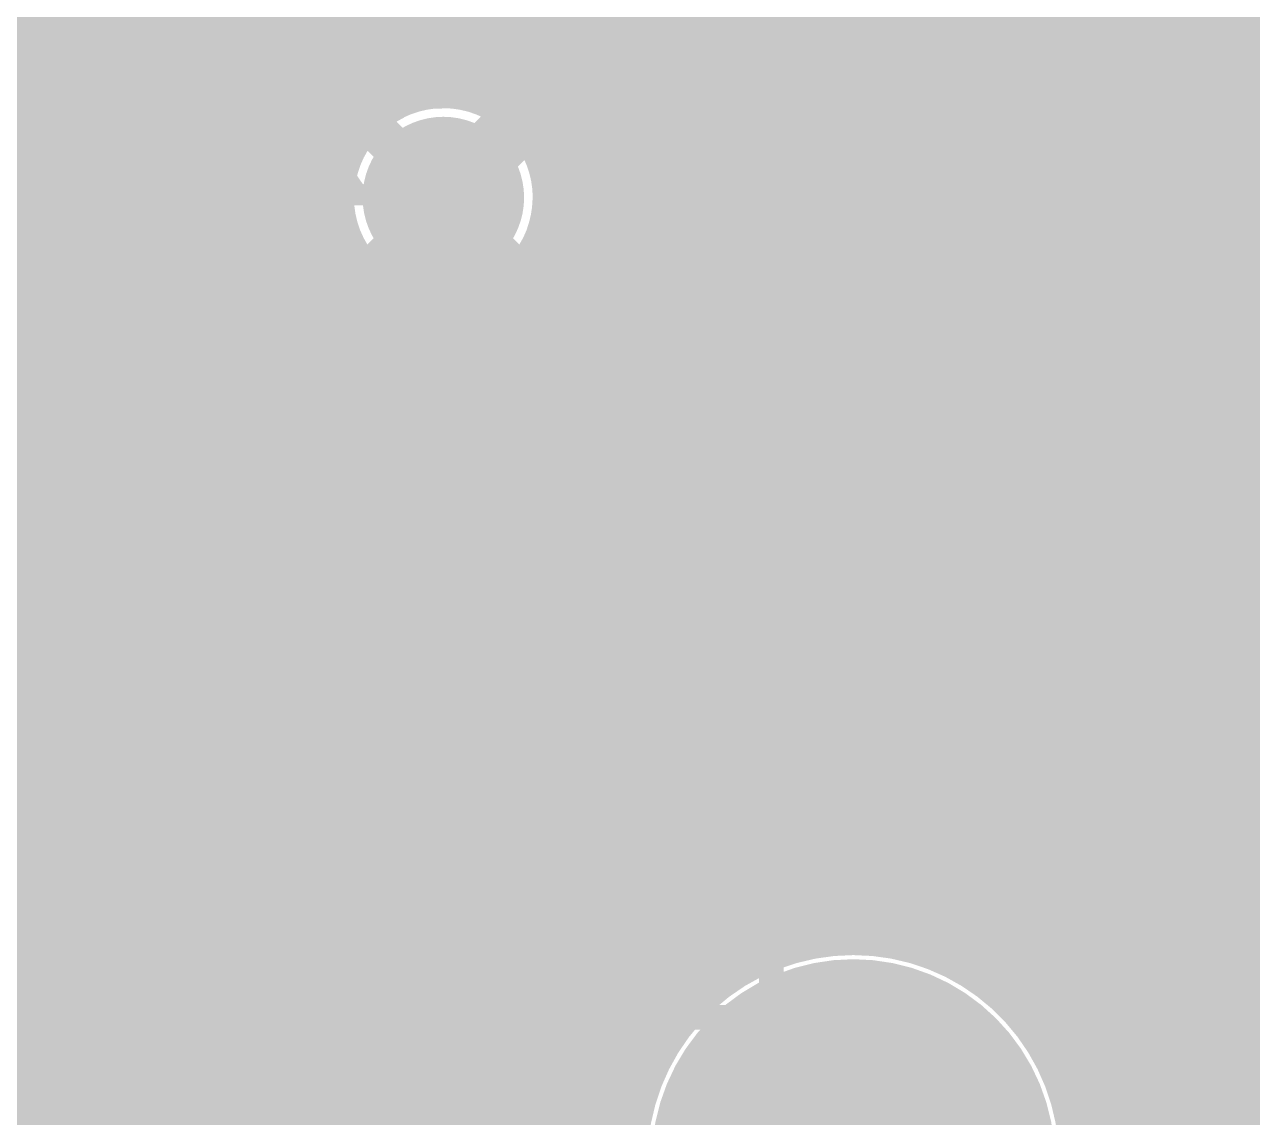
# Model space of a CAD drawing. Extents: x -118 to 4, y -52 to 56.
# Drawn here: x -48.95 to -41.34, y 26.3 to 33.08 of the extents above; entities that cross this region are included whole.
import ezdxf

# ---------------------------------------------------------------- set-up
doc = ezdxf.new("R2010")
doc.units = 0
doc.header["$MEASUREMENT"] = 0
doc.layers.get('0').update_dxf_attribs({"linetype": 'CONTINUOUS'})
for name, color, linetype in [('22-302-0_BOT', 7, 'CONTINUOUS'), ('22-302-0_DRD', 7, 'CONTINUOUS'), ('22-302-0_DRL', 2, 'CONTINUOUS'), ('22-302-0_GND', 1, 'CONTINUOUS'), ('22-302-0_IN1', 3, 'CONTINUOUS'), ('22-302-0_SMB', 5, 'CONTINUOUS'), ('22-302-0_SMT', 10, 'CONTINUOUS'), ('22-302-0_SPB', 14, 'CONTINUOUS'), ('22-302-0_SPT', 9, 'CONTINUOUS'), ('22-302-0_SSB', 12, 'CONTINUOUS'), ('22-302-0_SST', 11, 'CONTINUOUS'), ('22-302-0_TOP', 13, 'CONTINUOUS'), ('THRUHOLE_TAP', 7, 'CONTINUOUS')]:
    doc.layers.add(name, color=color, linetype=linetype)

# ---------------------------------------------------------------- blocks, each defined once
blk = doc.blocks.new('ROUND_17')
at = {"const_width": 1.09982}
blk.add_lwpolyline([(-0.54991, 0, 1), (0.54991, 0, 1)], format="xyb", close=True, dxfattribs=at)
blk = doc.blocks.new('RECTANGLE_31')
blk.add_solid([(0.508, 0.635), (0.508, -0.635), (-0.508, 0.635), (-0.508, -0.635)])
blk = doc.blocks.new('ROUND_50')
at = {"const_width": 0.35052}
blk.add_lwpolyline([(-0.17526, 0, 1), (0.17526, 0, 1)], format="xyb", close=True, dxfattribs=at)
blk = doc.blocks.new('ROUND_102')
at = {"const_width": 0.54991}
blk.add_lwpolyline([(-0.274954, 0, 1), (0.274954, 0, 1)], format="xyb", close=True, dxfattribs=at)
blk = doc.blocks.new('ROUND_107')
at = {"const_width": 0.10033}
blk.add_lwpolyline([(-0.050164, 0, 1), (0.050164, 0, 1)], format="xyb", close=True, dxfattribs=at)
blk = doc.blocks.new('ROUND_86')
at = {"const_width": 1.24968}
blk.add_lwpolyline([(-0.62484, 0, 1), (0.62484, 0, 1)], format="xyb", close=True, dxfattribs=at)
blk = doc.blocks.new('ROUND_93')
at = {"const_width": 0.50038}
blk.add_lwpolyline([(-0.25019, 0, 1), (0.25019, 0, 1)], format="xyb", close=True, dxfattribs=at)
blk = doc.blocks.new('RECTANGLE_2')
blk.add_solid([(0.4826, 0.4064), (0.4826, -0.4064), (-0.4826, 0.4064), (-0.4826, -0.4064)])
blk = doc.blocks.new('ROUND_98')
at = {"const_width": 0.10033}
blk.add_lwpolyline([(-0.050164, 0, 1), (0.050164, 0, 1)], format="xyb", close=True, dxfattribs=at)

msp = doc.modelspace()

# ---------------------------------------------------------------- linework, layer by layer
at = {"layer": '22-302-0_BOT'}
for points, const_width in [([(-25.4381, 34.50082), (-27.813, 34.50082), (-28.40482, 33.909), (-30.353, 33.909), (-30.85846, 33.401), (-32.258, 33.401), (-33.147, 34.29), (-38.735, 34.29), (-40.005, 33.02), (-54.991, 33.02), (-57.404, 30.607), (-58.039, 30.607), (-58.42, 30.988), (-64.389, 30.988), (-64.897, 31.496), (-64.897, 35.3568), (-64.77, 35.4838)], 0.2032), ([(-46.355, 32.004), (-45.847, 32.512), (-39.497, 32.512), (-38.4556, 33.5534), (-38.3286, 33.5534)], 0.381), ([(-27.8638, 33.02), (-27.8638, 32.7152), (-29.464, 31.115), (-31.496, 31.115), (-32.639, 32.258), (-33.274, 32.258), (-34.163, 31.369), (-46.101, 31.369), (-47.117, 30.353), (-47.371, 30.353)], 0.2032), ([(-46.65472, 32.6136), (-54.82336, 32.6136)], 0.254), ([(-48.9204, 32.6136), (-48.9204, 29.67482)], 0.254), ([(-48.6918, 32.6136), (-48.6918, 29.52242)], 0.254), ([(-48.4632, 32.6136), (-48.4632, 20.2184)], 0.254), ([(-48.2346, 32.6136), (-48.2346, 20.2184)], 0.254), ([(-48.006, 32.6136), (-48.006, 31.3182)], 0.254), ([(-47.7774, 32.6136), (-47.7774, 31.3182)], 0.254), ([(-47.5488, 32.6136), (-47.5488, 31.3182)], 0.254), ([(-47.3202, 32.6136), (-47.3202, 31.3182)], 0.254), ([(-47.0916, 32.6136), (-47.0916, 31.3182)], 0.254), ([(-46.863, 32.6136), (-46.863, 32.45612)], 0.254), ([(-46.89856, 32.4104), (-55.02656, 32.4104)], 0.254), ([(-47.01032, 32.1818), (-55.25516, 32.1818)], 0.254), ([(-45.64126, 32.0167), (-45.67428, 31.98368)], 0.254), ([(-39.497, 32.0167), (-45.64126, 32.0167)], 0.254), ([(-45.4914, 32.0167), (-45.4914, 31.7754)], 0.254), ([(-45.2628, 32.0167), (-45.2628, 31.7754)], 0.254), ([(-45.0342, 32.0167), (-45.0342, 31.7754)], 0.254), ([(-44.8056, 32.0167), (-44.8056, 31.7754)], 0.254), ([(-44.577, 32.0167), (-44.577, 31.7754)], 0.254), ([(-44.3484, 32.0167), (-44.3484, 31.7754)], 0.254), ([(-44.1198, 32.0167), (-44.1198, 31.7754)], 0.254), ([(-43.8912, 32.0167), (-43.8912, 31.7754)], 0.254), ([(-43.6626, 32.0167), (-43.6626, 31.7754)], 0.254), ([(-43.434, 32.0167), (-43.434, 31.7754)], 0.254), ([(-43.2054, 32.0167), (-43.2054, 31.7754)], 0.254), ([(-42.9768, 32.0167), (-42.9768, 31.7754)], 0.254), ([(-42.7482, 32.0167), (-42.7482, 31.7754)], 0.254), ([(-42.5196, 32.0167), (-42.5196, 31.7754)], 0.254), ([(-42.291, 32.0167), (-42.291, 31.7754)], 0.254), ([(-42.0624, 32.0167), (-42.0624, 31.7754)], 0.254), ([(-41.8338, 32.0167), (-41.8338, 31.7754)], 0.254), ([(-41.6052, 32.0167), (-41.6052, 31.7754)], 0.254), ([(-41.3766, 32.0167), (-41.3766, 31.7754)], 0.254), ([(-47.03318, 31.9532), (-55.48376, 31.9532)], 0.254), ([(-34.15284, 31.9532), (-45.67682, 31.9532)], 0.254), ([(-34.33064, 31.7754), (-45.71492, 31.7754)], 0.254), ([(-46.97476, 31.7246), (-55.71236, 31.7246)], 0.254), ([(-46.863, 31.55188), (-46.863, 31.3182)], 0.254), ([(-46.80712, 31.496), (-55.94096, 31.496)], 0.254), ([(-46.65218, 31.39186), (-46.72584, 31.3182)], 0.254), ([(-48.2092, 31.3182), (-48.2092, 29.3878)], 0.254), ([(-46.72584, 31.3182), (-48.2092, 31.3182)], 0.254), ([(-48.2092, 31.2674), (-56.16956, 31.2674)], 0.254), ([(-48.2092, 31.0388), (-56.39816, 31.0388)], 0.254), ([(-43.91152, 30.9626), (-44.5008, 30.9626)], 0.254), ([(-44.5008, 30.9626), (-44.5008, 29.3878)], 0.254), ([(-44.3484, 30.9626), (-44.3484, 27.36088)], 0.254), ([(-44.1198, 30.9626), (-44.1198, 27.432)], 0.254), ([(-48.2092, 30.8102), (-56.62676, 30.8102)], 0.254), ([(-44.02836, 30.8102), (-44.5008, 30.8102)], 0.254), ([(-46.1772, 30.71876), (-46.5328, 30.36316)], 0.254), ([(-46.1772, 30.71876), (-46.1772, 29.3878)], 0.254), ([(-46.1772, 30.71876), (-46.1772, 29.0322)], 0.254), ([(-34.3662, 30.48), (-43.434, 30.48)], 0.635), ([(-34.3662, 30.48), (-43.434, 30.48)], 0.635), ([(-43.434, 30.48), (-34.3662, 30.48)], 0.635), ([(-48.2092, 30.5816), (-56.85536, 30.5816)], 0.254), ([(-46.1772, 30.5816), (-46.31436, 30.5816)], 0.254), ([(-44.10456, 30.5816), (-44.5008, 30.5816)], 0.254), ([(-46.4058, 30.49016), (-46.4058, 29.0322)], 0.254), ([(-48.2092, 30.353), (-52.25288, 30.353)], 0.254), ([(-46.5328, 30.36316), (-46.5328, 29.3878)], 0.254), ([(-46.1772, 30.353), (-46.5328, 30.353)], 0.254), ([(-46.1772, 30.353), (-45.339, 30.353)], 0.254), ([(-45.339, 29.3878), (-45.339, 30.353)], 0.254), ([(-44.5008, 30.353), (-45.339, 30.353)], 0.254), ([(-44.10202, 30.353), (-44.5008, 30.353)], 0.254), ([(-48.2092, 30.1244), (-52.08524, 30.1244)], 0.254), ([(-46.1772, 30.1244), (-46.5328, 30.1244)], 0.254), ([(-44.01312, 30.1244), (-44.5008, 30.1244)], 0.254), ([(-43.8912, 29.97708), (-43.8912, 27.46248)], 0.254), ([(-48.2092, 29.8958), (-52.02682, 29.8958)], 0.254), ([(-46.1772, 29.8958), (-46.5328, 29.8958)], 0.254), ([(-43.78198, 29.8958), (-44.5008, 29.8958)], 0.254), ([(-35.1028, 29.8577), (-43.15968, 29.8577)], 0.254), ([(-35.1028, 29.8577), (-43.15968, 29.8577)], 0.254), ([(-35.1028, 29.8577), (-43.15968, 29.8577)], 0.254), ([(-42.9768, 29.8577), (-42.9768, 27.19324)], 0.254), ([(-42.7482, 29.8577), (-42.7482, 26.9875)], 0.254), ([(-42.5196, 29.8577), (-42.5196, 26.63952)], 0.254), ([(-42.291, 29.8577), (-42.291, 26.4414)], 0.254), ([(-42.0624, 29.8577), (-42.0624, 26.4414)], 0.254), ([(-41.8338, 29.8577), (-41.8338, 26.4414)], 0.254), ([(-41.6052, 29.8577), (-41.6052, 26.4414)], 0.254), ([(-41.3766, 29.8577), (-41.3766, 26.4414)], 0.254), ([(-43.6626, 29.83992), (-43.6626, 27.4574)], 0.254), ([(-43.434, 29.79928), (-43.434, 27.41168)], 0.254), ([(-43.2054, 29.83992), (-43.2054, 27.32786)], 0.254), ([(-48.2092, 29.6672), (-48.90008, 29.6672)], 0.254), ([(-46.1772, 29.6672), (-46.5328, 29.6672)], 0.254), ([(-31.7373, 29.6672), (-44.5008, 29.6672)], 0.254), ([(-48.2092, 29.4386), (-48.62322, 29.4386)], 0.254), ([(-46.1772, 29.4386), (-46.5328, 29.4386)], 0.254), ([(-31.7373, 29.4386), (-44.5008, 29.4386)], 0.254), ([(-46.5328, 29.3878), (-48.2092, 29.3878)], 0.254), ([(-48.006, 29.3878), (-48.006, 20.2184)], 0.254), ([(-47.7774, 29.3878), (-47.7774, 20.2184)], 0.254), ([(-47.5488, 29.3878), (-47.5488, 20.2184)], 0.254), ([(-47.3202, 29.3878), (-47.3202, 20.2184)], 0.254), ([(-47.0916, 29.3878), (-47.0916, 29.0322)], 0.254), ([(-46.863, 29.3878), (-46.863, 29.0322)], 0.254), ([(-46.6344, 29.3878), (-46.6344, 29.0322)], 0.254), ([(-44.5008, 29.3878), (-46.1772, 29.3878)], 0.254), ([(-45.9486, 29.3878), (-45.9486, 29.0322)], 0.254), ([(-45.72, 29.3878), (-45.72, 29.0322)], 0.254), ([(-45.4914, 29.3878), (-45.4914, 24.72944)], 0.254), ([(-45.2628, 29.3878), (-45.2628, 24.50084)], 0.254), ([(-45.0342, 29.3878), (-45.0342, 26.78176)], 0.254), ([(-44.8056, 29.3878), (-44.8056, 27.06624)], 0.254), ([(-44.577, 29.3878), (-44.577, 27.24404)], 0.254), ([(-31.7373, 29.21), (-48.5267, 29.21)], 0.254), ([(-48.514, 29.083), (-48.514, 20.447)], 0.254), ([(-45.5168, 29.0322), (-47.1932, 29.0322), (-47.1932, 27.1018)], 0.254), ([(-45.5168, 29.0322), (-45.5168, 27.1018)], 0.254), ([(-47.1932, 28.9814), (-48.514, 28.9814)], 0.254), ([(-31.7373, 28.9814), (-45.5168, 28.9814)], 0.254), ([(-47.1932, 28.7528), (-48.514, 28.7528)], 0.254), ([(-31.7373, 28.7528), (-45.5168, 28.7528)], 0.254), ([(-47.1932, 28.5242), (-48.514, 28.5242)], 0.254), ([(-31.7373, 28.5242), (-45.5168, 28.5242)], 0.254), ([(-47.1932, 28.2956), (-48.514, 28.2956)], 0.254), ([(-31.7373, 28.2956), (-45.5168, 28.2956)], 0.254), ([(-47.1932, 28.067), (-48.514, 28.067)], 0.254), ([(-45.085, 23.749), (-46.355, 25.019), (-46.355, 28.067)], 0.2032), ([(-31.7373, 28.067), (-45.5168, 28.067)], 0.254), ([(-47.1932, 27.8384), (-48.514, 27.8384)], 0.254), ([(-31.7373, 27.8384), (-45.5168, 27.8384)], 0.254), ([(-47.1932, 27.6098), (-48.514, 27.6098)], 0.254), ([(-31.7373, 27.6098), (-45.5168, 27.6098)], 0.254), ([(-47.1932, 27.3812), (-48.514, 27.3812)], 0.254), ([(-44.2976, 27.3812), (-45.5168, 27.3812)], 0.254), ([(-31.7373, 27.3812), (-43.3324, 27.3812)], 0.254), ([(-47.1932, 27.1526), (-48.514, 27.1526)], 0.254), ([(-44.70654, 27.1526), (-45.5168, 27.1526)], 0.254), ([(-31.7373, 27.1526), (-42.92346, 27.1526)], 0.254), ([(-46.7614, 27.1018), (-47.1932, 27.1018)], 0.254), ([(-47.0916, 27.1018), (-47.0916, 20.2184)], 0.254), ([(-46.863, 27.1018), (-46.863, 20.2184)], 0.254), ([(-46.7614, 27.1018), (-46.7614, 25.019)], 0.254), ([(-45.5168, 27.1018), (-45.9486, 27.1018)], 0.254), ([(-45.9486, 27.1018), (-45.9486, 25.18664)], 0.254), ([(-45.72, 27.1018), (-45.72, 24.95804)], 0.254), ([(-46.7614, 26.924), (-48.514, 26.924)], 0.254), ([(-44.93514, 26.924), (-45.9486, 26.924)], 0.254), ([(-31.7373, 26.924), (-42.69486, 26.924)], 0.254), ([(-46.7614, 26.6954), (-48.514, 26.6954)], 0.254), ([(-45.08246, 26.6954), (-45.9486, 26.6954)], 0.254), ([(-40.80002, 26.6954), (-42.545, 26.6954)], 0.254), ([(-46.7614, 26.4668), (-48.514, 26.4668)], 0.254), ([(-45.17898, 26.4668), (-45.9486, 26.4668)], 0.254), ([(-41.16578, 26.4668), (-42.45102, 26.4668)], 0.254), ([(-41.18356, 26.4414), (-42.4434, 26.4414)], 0.254), ([(-46.7614, 26.2382), (-48.514, 26.2382)], 0.254), ([(-45.22978, 26.2382), (-45.9486, 26.2382)], 0.254)]:
    msp.add_lwpolyline(points, dxfattribs=dict(at, const_width=const_width))
at = {"layer": '22-302-0_BOT', "const_width": 0.254}
for points in [[(-46.65472, 32.6136, 0.2858882), (-47.03318, 32.004)], [(-47.03572, 32.004, 0.2872396), (-46.65218, 31.39186)], [(-45.71492, 31.7754, 0.0784559), (-45.67562, 31.98372)], [(-43.91152, 30.9626, 0.2002878), (-44.11292, 30.48)], [(-43.91152, 30.9626, 0.2002878), (-44.11292, 30.48)], [(-44.11472, 30.48, 0.4142136), (-43.434, 29.79928)], [(-44.11472, 30.48, 0.4142136), (-43.434, 29.79928)], [(-43.434, 29.79928, 0.1041723), (-43.15942, 29.85711)], [(-43.434, 29.79928, 0.1041723), (-43.15942, 29.85711)], [(-48.514, 29.083, 0.4142136), (-49.149, 29.718)], [(-43.815, 27.46502, 0.4142136), (-45.24502, 26.035)], [(-42.4434, 26.4414, 0.3321503), (-43.815, 27.46502)]]:
    msp.add_lwpolyline(points, format="xyb", dxfattribs=at)
at = {"layer": '22-302-0_DRD', "const_width": 0.254}
for points in [[(-45.72, 32.639), (-46.99, 31.369)], [(-45.72, 31.369), (-46.99, 32.639)], [(-42.799, 31.115), (-44.069, 29.845)], [(-42.799, 29.845), (-44.069, 31.115)], [(-42.799, 31.115), (-44.069, 29.845)], [(-42.799, 29.845), (-44.069, 31.115)], [(-42.799, 31.115), (-44.069, 29.845)], [(-42.799, 29.845), (-44.069, 31.115)], [(-44.45, 26.67), (-44.45, 25.4)], [(-43.18, 26.67), (-44.45, 26.67)], [(-43.815, 26.67), (-43.815, 25.4)], [(-43.18, 25.4), (-43.18, 26.67)], [(-40.005, 25.4), (-41.275, 26.67)]]:
    msp.add_lwpolyline(points, dxfattribs=at)
at = {"layer": '22-302-0_IN1', "const_width": 0.254}
for points in [[(-46.7614, 55.372), (-46.7614, 32.54756)], [(-46.5328, 55.372), (-46.5328, 32.65932)], [(-41.7322, 55.372), (-41.7322, -3.048)], [(-41.5036, 55.372), (-41.5036, -3.048)], [(-41.275, 55.372), (-41.275, 26.2763)], [(-43.561, 46.88078), (-43.561, 27.44216)], [(-43.3324, 46.8376), (-43.3324, 27.3812)], [(-46.99, 45.06214), (-46.99, 32.2453)], [(-47.2186, 44.73956), (-47.2186, 8.64108)], [(-47.4472, 44.54398), (-47.4472, 8.50392)], [(-47.6758, 44.41444), (-47.6758, -3.048)], [(-43.1038, 38.98138), (-43.1038, 27.27452)], [(-41.9608, 39.02202), (-41.9608, -3.048)], [(-43.7896, 38.76294), (-43.7896, 27.46502)], [(-42.8752, 38.77564), (-42.8752, 27.11196)], [(-42.1894, 38.79088), (-42.1894, 9.18972)], [(-42.6466, 38.6969), (-42.6466, 26.85796)], [(-42.418, 38.70198), (-42.418, 26.3398)], [(-46.3042, 38.62324), (-46.3042, 32.68218)], [(-44.0182, 38.4175), (-44.0182, 27.44978)], [(-46.0756, 38.33876), (-46.0756, 32.62376)], [(-45.847, 38.15842), (-45.847, 32.45612)], [(-44.2468, 38.21176), (-44.2468, 27.39898)], [(-44.4754, 38.07714), (-44.4754, 27.30246)], [(-45.6184, 38.04158), (-45.6184, 24.17064)], [(-44.704, 37.99078), (-44.704, 27.15514)], [(-45.3898, 37.973), (-45.3898, 24.35606)], [(-45.1612, 37.94252), (-45.1612, 26.5176)], [(-44.9326, 37.9476), (-44.9326, 26.92654)], [(-47.9044, 35.71494), (-47.9044, -3.048)], [(-48.133, 35.56508), (-48.133, -3.048)], [(-48.3616, 35.51428), (-48.3616, -3.048)], [(-48.5902, 34.66338), (-48.5902, -3.048)], [(-48.8188, 34.45764), (-48.8188, -3.048)], [(-49.0474, 34.3789), (-49.0474, -3.048)], [(-38.80612, 33.0708), (-56.5658, 33.0708)], [(-37.34308, 32.8422), (-56.47944, 32.8422)], [(-46.65472, 32.6136), (-56.47944, 32.6136)], [(-33.44164, 32.6136), (-46.05274, 32.6136)], [(-46.91888, 32.385), (-56.55818, 32.385)], [(-30.17012, 32.385), (-45.79112, 32.385)], [(-47.01794, 32.1564), (-56.77154, 32.1564)], [(-33.29178, 32.1564), (-45.69206, 32.1564)], [(-47.03064, 31.9278), (-57.39638, 31.9278)], [(-33.52292, 31.9278), (-45.67936, 31.9278)], [(-46.99, 31.76016), (-46.99, 8.68172)], [(-46.96206, 31.6992), (-57.19064, 31.6992)], [(-33.61182, 31.6992), (-45.74794, 31.6992)], [(-45.847, 31.55188), (-45.847, -3.048)], [(-46.77664, 31.4706), (-57.1119, 31.4706)], [(-46.7614, 31.4579), (-46.7614, 8.64108)], [(-33.61436, 31.4706), (-45.93336, 31.4706)], [(-46.0756, 31.38424), (-46.0756, -3.048)], [(-46.5328, 31.34614), (-46.5328, 8.50392)], [(-46.3042, 31.32582), (-46.3042, -3.048)], [(-33.53816, 31.242), (-57.11698, 31.242)], [(-33.32988, 31.0134), (-54.43474, 31.0134)], [(0.66294, 30.7848), (-54.17312, 30.7848)], [(0.59436, 30.5562), (-54.07406, 30.5562)], [(0.60706, 30.3276), (-54.06136, 30.3276)], [(0.70612, 30.099), (-54.12994, 30.099)], [(0.96774, 29.8704), (-54.31536, 29.8704)], [(2.921, 29.6418), (-61.06922, 29.6418)], [(-23.58898, 29.4132), (-60.94476, 29.4132)], [(-23.82012, 29.1846), (-60.91428, 29.1846)], [(-23.90902, 28.956), (-60.96508, 28.956)], [(-23.91156, 28.7274), (-61.11494, 28.7274)], [(-23.83536, 28.4988), (-63.45428, 28.4988)], [(-25.77592, 28.2702), (-63.37808, 28.2702)], [(-25.91308, 28.0416), (-63.34252, 28.0416)], [(-25.95372, 27.813), (-63.34506, 27.813)], [(-25.91308, 27.5844), (-63.3857, 27.5844)], [(-44.36364, 27.3558), (-63.46444, 27.3558)], [(-33.40608, 27.3558), (-43.26636, 27.3558)], [(-44.73702, 27.1272), (-63.59398, 27.1272)], [(-33.61436, 27.1272), (-42.89044, 27.1272)], [(-44.95546, 26.8986), (-63.78956, 26.8986)], [(-33.69056, 26.8986), (-42.67454, 26.8986)], [(-45.09516, 26.67), (-64.11214, 26.67)], [(-40.8813, 26.67), (-42.5323, 26.67)], [(-45.1866, 26.4414), (-66.39306, 26.4414)], [(-41.18356, 26.4414), (-42.4434, 26.4414)], [(-45.23232, 26.2128), (-66.38036, 26.2128)], [(-41.29532, 26.2128), (-42.39514, 26.2128)]]:
    msp.add_lwpolyline(points, dxfattribs=at)
for points in [[(-46.355, 32.68472, 0.4142136), (-47.03572, 32.004)], [(-45.67428, 32.004, 0.4142136), (-46.355, 32.68472)], [(-47.03572, 32.004, 0.4142136), (-46.355, 31.32328)], [(-46.355, 31.32328, 0.4142136), (-45.67428, 32.004)], [(-43.815, 27.46502, 0.4142136), (-45.24502, 26.035)], [(-42.38498, 26.035, 0.4142136), (-43.815, 27.46502)], [(-40.64, 26.71572, 0.4142136), (-41.32072, 26.035)]]:
    msp.add_lwpolyline(points, format="xyb", dxfattribs=at)
at = {"layer": '22-302-0_SSB', "const_width": 0.1524}
for points in [[(-46.21784, 33.10636), (-46.0502, 33.04794), (-46.0502, 32.80918), (-46.21784, 32.75076), (-46.38802, 32.63138), (-46.89602, 32.63138), (-47.0662, 32.69234), (-47.0662, 33.04794), (-46.89602, 33.10636), (-46.21784, 33.10636)], [(-46.38802, 32.87014), (-46.0502, 32.63138)], [(-46.0502, 32.03194), (-47.0662, 32.03194), (-46.89602, 32.14878)], [(-46.0502, 31.91256), (-46.0502, 32.14878)], [(-48.387, 31.496), (-44.323, 31.496), (-44.323, 26.924), (-46.101, 26.924), (-46.355, 27.178), (-46.609, 26.924), (-48.387, 26.924), (-48.387, 31.496)]]:
    msp.add_lwpolyline(points, dxfattribs=at)
at = {"layer": '22-302-0_SST', "const_width": 0.1524}
for points in [[(-47.1805, 30.0355), (-47.1805, 27.1145), (-45.5422, 27.1145), (-45.5422, 30.0355), (-47.1805, 30.0355)], [(-41.4655, 30.0355), (-41.4655, 27.1145), (-39.8272, 27.1145), (-39.8272, 30.0355), (-41.4655, 30.0355)], [(-43.67276, 29.5529), (-43.67276, 29.9085), (-43.50512, 29.96946), (-43.33494, 29.96946), (-43.16476, 29.9085), (-43.16476, 29.5529), (-43.33494, 29.49448), (-43.50512, 29.49448), (-44.18076, 29.7307)], [(-47.68342, 29.51734), (-47.68342, 29.28112)], [(-47.68342, 29.39796), (-48.69942, 29.39796), (-48.52924, 29.28112)], [(-43.67276, 28.65628), (-43.67276, 29.01188), (-43.84294, 29.13126), (-44.01312, 29.13126), (-44.18076, 29.01188), (-44.18076, 28.65628), (-43.16476, 28.65628)], [(-47.68342, 28.79852), (-47.68342, 28.55976)], [(-47.68342, 28.67914), (-48.69942, 28.67914), (-48.52924, 28.55976)], [(-44.18076, 28.29306), (-44.18076, 27.81808)], [(-48.19142, 27.60472), (-48.19142, 27.96032), (-48.35906, 28.07716), (-48.52924, 28.07716), (-48.69942, 27.96032), (-48.69942, 27.60472), (-47.68342, 27.60472)], [(-48.19142, 27.89936), (-47.68342, 28.07716)], [(-43.16476, 28.0543), (-44.18076, 28.0543)], [(-45.72, 22.987), (-46.99, 22.987), (-47.244, 23.241), (-47.244, 26.543), (-45.466, 26.543), (-45.466, 23.241), (-45.72, 22.987)]]:
    msp.add_lwpolyline(points, dxfattribs=at)
at = {"layer": '22-302-0_SST', "const_width": 0.254}
for points in [[(-43.815, 27.43708, 0.4142136), (-45.21708, 26.035)], [(-42.41292, 26.035, 0.4142136), (-43.815, 27.43708)]]:
    msp.add_lwpolyline(points, format="xyb", dxfattribs=at)
at = {"layer": '22-302-0_TOP'}
for points, const_width in [([(-46.6344, 50.06848), (-46.6344, 32.67456)], 0.254), ([(-43.434, 46.80458), (-43.434, 27.45994)], 0.254), ([(-46.863, 45.24248), (-46.863, 32.52216)], 0.254), ([(-47.0916, 44.81576), (-47.0916, 30.06852)], 0.254), ([(-47.3202, 44.57954), (-47.3202, 29.96438)], 0.254), ([(-47.5488, 44.4246), (-47.5488, 29.86532)], 0.254), ([(-43.2054, 39.06774), (-43.2054, 27.37866)], 0.254), ([(-43.6626, 38.97376), (-43.6626, 27.50312)], 0.254), ([(-46.4058, 38.7096), (-46.4058, 32.7279)], 0.254), ([(-43.8912, 38.50132), (-43.8912, 27.5082)], 0.254), ([(-46.1772, 38.37686), (-46.1772, 32.70758)], 0.254), ([(-44.1198, 38.2524), (-44.1198, 27.48026)], 0.254), ([(-45.9486, 38.17112), (-45.9486, 32.60598)], 0.254), ([(-44.3484, 38.08984), (-44.3484, 27.41168)], 0.254), ([(-45.72, 38.0365), (-45.72, 32.35706)], 0.254), ([(-42.9768, 38.02126), (-42.9768, 27.24912)], 0.254), ([(-45.4914, 37.95014), (-45.4914, 26.67)], 0.254), ([(-44.8056, 37.91966), (-44.8056, 27.12974)], 0.254), ([(-44.577, 37.98316), (-44.577, 27.29992)], 0.254), ([(-45.2628, 37.90442), (-45.2628, 26.32456)], 0.254), ([(-45.0342, 37.89426), (-45.0342, 26.86812)], 0.254), ([(-42.7482, 37.7698), (-42.7482, 27.05608)], 0.254), ([(-42.5196, 37.69868), (-42.5196, 26.74366)], 0.254), ([(-42.291, 37.69868), (-42.291, 30.90164)], 0.254), ([(-42.0624, 37.69868), (-42.0624, 31.13024)], 0.254), ([(-41.8338, 37.69868), (-41.8338, 31.35884)], 0.254), ([(-41.6052, 37.69868), (-41.6052, 31.58744)], 0.254), ([(-43.18, 11.811), (-42.545, 11.811), (-42.037, 12.319), (-42.037, 30.48), (-38.989, 33.528), (-38.989, 35.179), (-37.52342, 36.64204), (-37.52342, 37.465)], 0.2032), ([(-41.3766, 35.97148), (-41.3766, 31.81604)], 0.254), ([(-47.7774, 35.79876), (-47.7774, 29.65704)], 0.254), ([(-48.006, 35.57524), (-48.006, 29.42844)], 0.254), ([(-48.2346, 35.4838), (-48.2346, 29.19984)], 0.254), ([(-48.4632, 34.81324), (-48.4632, 28.97124)], 0.254), ([(-48.6918, 34.48812), (-48.6918, 28.74264)], 0.254), ([(-48.9204, 34.36112), (-48.9204, 28.5115)], 0.254), ([(-39.46652, 33.72612), (-42.37228, 30.82036)], 0.254), ([(-40.17264, 33.02), (-51.84648, 33.02)], 0.254), ([(-36.449, 1.26492), (-33.15208, 1.26492), (-33.147, 1.27), (-33.909, 2.032), (-33.909, 3.302), (-37.719, 7.112), (-38.227, 7.112), (-38.989, 7.874), (-42.799, 7.874), (-43.561, 8.636), (-43.561, 10.16), (-41.529, 12.192), (-41.529, 30.226), (-38.862, 32.893), (-38.1, 32.893), (-37.52342, 32.31642), (-37.52342, 31.52394)], 0.2032), ([(-40.40124, 32.7914), (-51.84648, 32.7914)], 0.254), ([(-46.81982, 32.5628), (-51.84648, 32.5628)], 0.254), ([(-40.62984, 32.5628), (-45.89018, 32.5628)], 0.254), ([(-47.0027, 32.3342), (-51.84648, 32.3342)], 0.254), ([(-40.85844, 32.3342), (-45.7073, 32.3342)], 0.254), ([(-47.07382, 32.1056), (-51.84648, 32.1056)], 0.254), ([(-46.355, 29.2862), (-46.355, 32.004)], 0.381), ([(-41.08704, 32.1056), (-45.63618, 32.1056)], 0.254), ([(-47.06874, 31.877), (-51.84648, 31.877)], 0.254), ([(-41.31564, 31.877), (-45.63872, 31.877)], 0.254), ([(-46.98746, 31.6484), (-51.84648, 31.6484)], 0.254), ([(-45.72, 31.65094), (-45.72, 30.06852)], 0.254), ([(-41.54424, 31.6484), (-45.72, 31.6484)], 0.254), ([(-46.92142, 31.54934), (-46.92142, 30.06852)], 0.254), ([(-45.78858, 31.54934), (-45.78858, 30.06852)], 0.254), ([(-46.92142, 31.4198), (-51.84648, 31.4198)], 0.254), ([(-41.77284, 31.4198), (-45.78858, 31.4198)], 0.254), ([(-46.92142, 31.1912), (-51.84648, 31.1912)], 0.254), ([(-42.00144, 31.1912), (-45.78858, 31.1912)], 0.254), ([(-46.92142, 30.9626), (-51.84648, 30.9626)], 0.254), ([(-42.23004, 30.9626), (-45.78858, 30.9626)], 0.254), ([(-46.92142, 30.734), (-51.84648, 30.734)], 0.254), ([(-42.44086, 30.734), (-45.78858, 30.734)], 0.254), ([(-46.92142, 30.5054), (-51.84648, 30.5054)], 0.254), ([(-42.51452, 30.5054), (-45.78858, 30.5054)], 0.254), ([(-42.51452, 30.48), (-42.51452, 26.73604)], 0.254), ([(-43.434, 30.48), (-45.339, 28.575), (-45.339, 25.4), (-43.434, 23.495), (-43.434, 23.114)], 0.2032), ([(-46.92142, 30.2768), (-51.84648, 30.2768)], 0.254), ([(-42.51452, 30.2768), (-45.78858, 30.2768)], 0.254), ([(-47.21352, 30.0482), (-54.102, 30.0482)], 0.254), ([(-47.21352, 30.06852), (-47.21352, 29.97962)], 0.254), ([(-46.92142, 30.06852), (-47.21352, 30.06852)], 0.254), ([(-45.49648, 30.06852), (-45.78858, 30.06852)], 0.254), ([(-45.49648, 30.06852), (-45.49648, 28.64612)], 0.254), ([(-42.51452, 30.0482), (-45.49648, 30.0482)], 0.254), ([(-47.6123, 29.8196), (-54.3052, 29.8196)], 0.254), ([(-47.65802, 29.77642), (-48.87468, 28.55976)], 0.254), ([(-42.51452, 29.8196), (-45.49648, 29.8196)], 0.254), ([(-47.84344, 29.591), (-57.49544, 29.591)], 0.254), ([(-42.51452, 29.591), (-45.49648, 29.591)], 0.254), ([(-46.355, 29.2862), (-47.1678, 29.2862), (-48.387, 28.067), (-48.387, 25.527), (-49.87798, 24.03602), (-50.8, 24.03602)], 0.635), ([(-48.07204, 29.3624), (-49.42332, 29.3624)], 0.254), ([(-42.51452, 29.3624), (-45.49648, 29.3624)], 0.254), ([(-48.30064, 29.1338), (-49.42332, 29.1338)], 0.254), ([(-42.51452, 29.1338), (-45.49648, 29.1338)], 0.254), ([(-48.52924, 28.9052), (-49.42332, 28.9052)], 0.254), ([(-42.51452, 28.9052), (-45.49648, 28.9052)], 0.254), ([(-48.75784, 28.6766), (-49.42332, 28.6766)], 0.254), ([(-42.51452, 28.6766), (-45.49648, 28.6766)], 0.254), ([(-45.49648, 28.64612), (-45.49648, 28.50388)], 0.254), ([(-45.49648, 28.50388), (-45.49648, 27.08148)], 0.254), ([(-48.96612, 28.448), (-49.42332, 28.448)], 0.254), ([(-42.51452, 28.448), (-45.49648, 28.448)], 0.254), ([(-47.21352, 28.2575), (-47.69358, 27.77998)], 0.254), ([(-47.21352, 28.2575), (-47.21352, 27.08148)], 0.254), ([(-49.06518, 28.2194), (-49.42332, 28.2194)], 0.254), ([(-47.21352, 28.2194), (-47.25162, 28.2194)], 0.254), ([(-42.51452, 28.2194), (-45.49648, 28.2194)], 0.254), ([(-47.3202, 28.15082), (-47.3202, 26.67)], 0.254), ([(-47.21352, 27.9908), (-47.48022, 27.9908)], 0.254), ([(-42.51452, 27.9908), (-45.49648, 27.9908)], 0.254), ([(-47.5488, 27.92222), (-47.5488, 21.10232)], 0.254), ([(-46.355, 27.8638), (-46.355, 25.781)], 0.2032), ([(-47.69358, 27.77998), (-47.69358, 25.527)], 0.254), ([(-47.21352, 27.7622), (-47.69358, 27.7622)], 0.254), ([(-42.51452, 27.7622), (-45.49648, 27.7622)], 0.254), ([(-47.21352, 27.5336), (-47.69358, 27.5336)], 0.254), ([(-42.51452, 27.5336), (-45.49648, 27.5336)], 0.254), ([(-47.21352, 27.305), (-47.69358, 27.305)], 0.254), ([(-44.56684, 27.305), (-45.49648, 27.305)], 0.254), ([(-42.51452, 27.305), (-43.06062, 27.305)], 0.254), ([(-46.83252, 27.0764), (-47.69358, 27.0764)], 0.254), ([(-46.83252, 27.08148), (-47.21352, 27.08148)], 0.254), ([(-47.0916, 27.08148), (-47.0916, 26.67)], 0.254), ([(-46.863, 27.08148), (-46.863, 26.67)], 0.254), ([(-46.83252, 27.08148), (-46.83252, 26.67)], 0.254), ([(-45.87748, 27.08148), (-45.87748, 26.67)], 0.254), ([(-45.49648, 27.08148), (-45.87748, 27.08148)], 0.254), ([(-44.86148, 27.0764), (-45.87748, 27.0764)], 0.254), ([(-45.72, 27.08148), (-45.72, 26.67)], 0.254), ([(-42.51452, 27.0764), (-42.76852, 27.0764)], 0.254), ([(-46.83252, 26.8478), (-47.69358, 26.8478)], 0.254), ([(-45.0469, 26.8478), (-45.87748, 26.8478)], 0.254), ([(-42.51452, 26.8478), (-42.5831, 26.8478)], 0.254), ([(-47.36846, 26.67), (-47.36846, 24.892)], 0.254), ([(-46.83252, 26.67), (-47.36846, 26.67)], 0.254), ([(-45.34154, 26.67), (-45.87748, 26.67)], 0.254), ([(-45.34154, 26.67), (-45.34154, 24.892)], 0.254), ([(-47.36846, 26.6192), (-47.69358, 26.6192)], 0.254), ([(-45.17136, 26.6192), (-45.34154, 26.6192)], 0.254), ([(-47.36846, 26.3906), (-47.69358, 26.3906)], 0.254), ([(-45.24756, 26.3906), (-45.34154, 26.3906)], 0.254)]:
    msp.add_lwpolyline(points, dxfattribs=dict(at, const_width=const_width))
at = {"layer": '22-302-0_TOP', "const_width": 0.254}
for points in [[(-46.355, 32.73044, 0.4142136), (-47.08144, 32.004)], [(-45.62856, 32.004, 0.4142136), (-46.355, 32.73044)], [(-47.08144, 32.004, 0.1707256), (-46.92151, 31.54927)], [(-45.78858, 31.54934, 0.1707251), (-45.62868, 32.004)], [(-42.37482, 30.81782, 0.1989124), (-42.51475, 30.48)], [(-47.21352, 29.97962, 0.1818557), (-47.65919, 29.77759)], [(-47.21352, 29.97962, 0.1818557), (-47.65919, 29.77759)], [(-48.87722, 28.55722, 0.1989124), (-49.08027, 28.067)], [(-48.87722, 28.55722, 0.1989124), (-49.08027, 28.067)], [(-43.815, 27.51074, 0.4142136), (-45.29074, 26.035)], [(-42.51452, 26.73604, 0.2757864), (-43.815, 27.51328)]]:
    msp.add_lwpolyline(points, format="xyb", dxfattribs=at)

# ---------------------------------------------------------------- block references
at = {"layer": '22-302-0_BOT'}
for name, p in [('ROUND_50', (-46.355, 32.004)), ('RECTANGLE_31', (-47.371, 30.353)), ('RECTANGLE_31', (-45.339, 30.353)), ('ROUND_50', (-43.434, 30.48)), ('RECTANGLE_31', (-46.355, 28.067)), ('ROUND_17', (-43.815, 26.035))]:
    msp.add_blockref(name, p, dxfattribs=at)
at = {"layer": '22-302-0_DRL'}
for name, p in [('ROUND_107', (-46.355, 32.004)), ('ROUND_107', (-43.434, 30.48)), ('ROUND_102', (-43.815, 26.035))]:
    msp.add_blockref(name, p, dxfattribs=at)
at = {"layer": '22-302-0_GND'}
for name, p in [('ROUND_93', (-46.355, 32.004)), ('ROUND_93', (-43.434, 30.48)), ('ROUND_86', (-43.815, 26.035))]:
    msp.add_blockref(name, p, dxfattribs=at)
at = {"layer": '22-302-0_IN1'}
for name, p in [('ROUND_50', (-46.355, 32.004)), ('ROUND_50', (-43.434, 30.48)), ('ROUND_17', (-43.815, 26.035))]:
    msp.add_blockref(name, p, dxfattribs=at)
at = {"layer": '22-302-0_SMB'}
for name, p in [('RECTANGLE_31', (-47.371, 30.353)), ('RECTANGLE_31', (-45.339, 30.353)), ('RECTANGLE_31', (-46.355, 28.067)), ('ROUND_17', (-43.815, 26.035))]:
    msp.add_blockref(name, p, dxfattribs=at)
at = {"layer": '22-302-0_SMT'}
for name, p in [('RECTANGLE_2', (-46.355, 29.2862)), ('RECTANGLE_2', (-46.355, 27.8638)), ('ROUND_17', (-43.815, 26.035))]:
    msp.add_blockref(name, p, dxfattribs=at)
at = {"layer": '22-302-0_SPB'}
for p in [(-47.371, 30.353), (-45.339, 30.353), (-46.355, 28.067)]:
    msp.add_blockref('RECTANGLE_31', p, dxfattribs=at)
at = {"layer": '22-302-0_SPT'}
for p in [(-46.355, 29.2862), (-46.355, 27.8638)]:
    msp.add_blockref('RECTANGLE_2', p, dxfattribs=at)
at = {"layer": '22-302-0_TOP'}
for name, p in [('ROUND_50', (-46.355, 32.004)), ('ROUND_50', (-43.434, 30.48)), ('RECTANGLE_2', (-46.355, 29.2862)), ('RECTANGLE_2', (-46.355, 27.8638)), ('ROUND_17', (-43.815, 26.035))]:
    msp.add_blockref(name, p, dxfattribs=at)
at = {"layer": 'THRUHOLE_TAP'}
for name, p in [('ROUND_98', (-46.355, 32.004)), ('ROUND_98', (-43.434, 30.48)), ('ROUND_102', (-43.815, 26.035))]:
    msp.add_blockref(name, p, dxfattribs=at)

doc.saveas('drawing.dxf')
